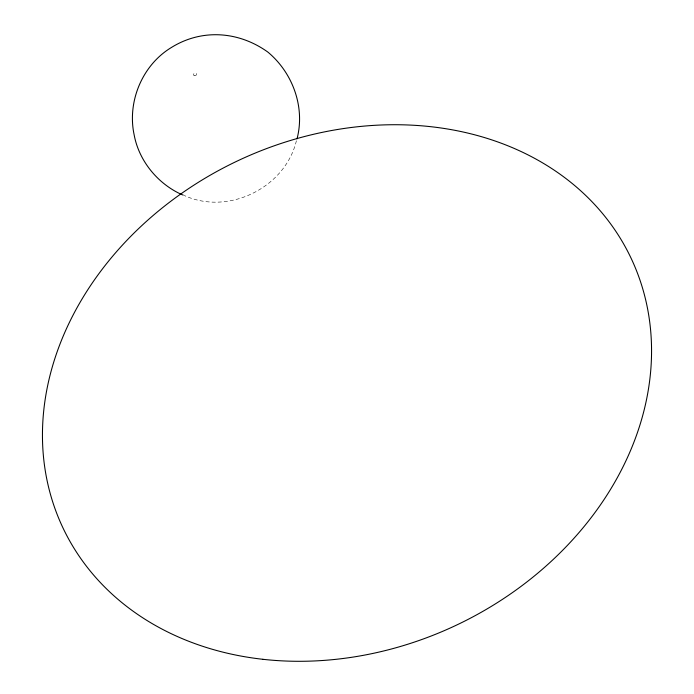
<?xml version="1.0" encoding="UTF-8"?>
<svg xmlns="http://www.w3.org/2000/svg" width="694" height="694" viewBox="0 0 694 694"><rect width="100%" height="100%" fill="white"/><g stroke="black" fill="none" stroke-linecap="round" stroke-linejoin="round"><path stroke-width="0.52" stroke-dasharray="3.47 2.6" d="M296.39 140.752C285.243 187.805 228.144 215.791 184.205 195.465M194.624 75.733A1.553 1.267 -25.5 0 0 196.497 73.894A1.553 1.267 -25.5 0 0 193.99 73.616A1.553 1.267 -25.5 0 0 194.624 75.733"/><path stroke-width="1.04" d="M297.023 138.835C305.308 107.258 292.773 72.783 267.849 52.076C238.953 31.317 201.963 28.402 171.297 47.556C142.131 65.21 127.028 101.871 134.168 134.948C138.974 160.861 157.59 183.52 181.386 194.398L183.268 195.109M262.896 659.3A314.443 256.633 -25.5 0 0 642.549 288.166A314.443 256.633 -25.5 0 0 135.556 231.562A314.443 256.633 -25.5 0 0 262.896 659.3"/></g></svg>
